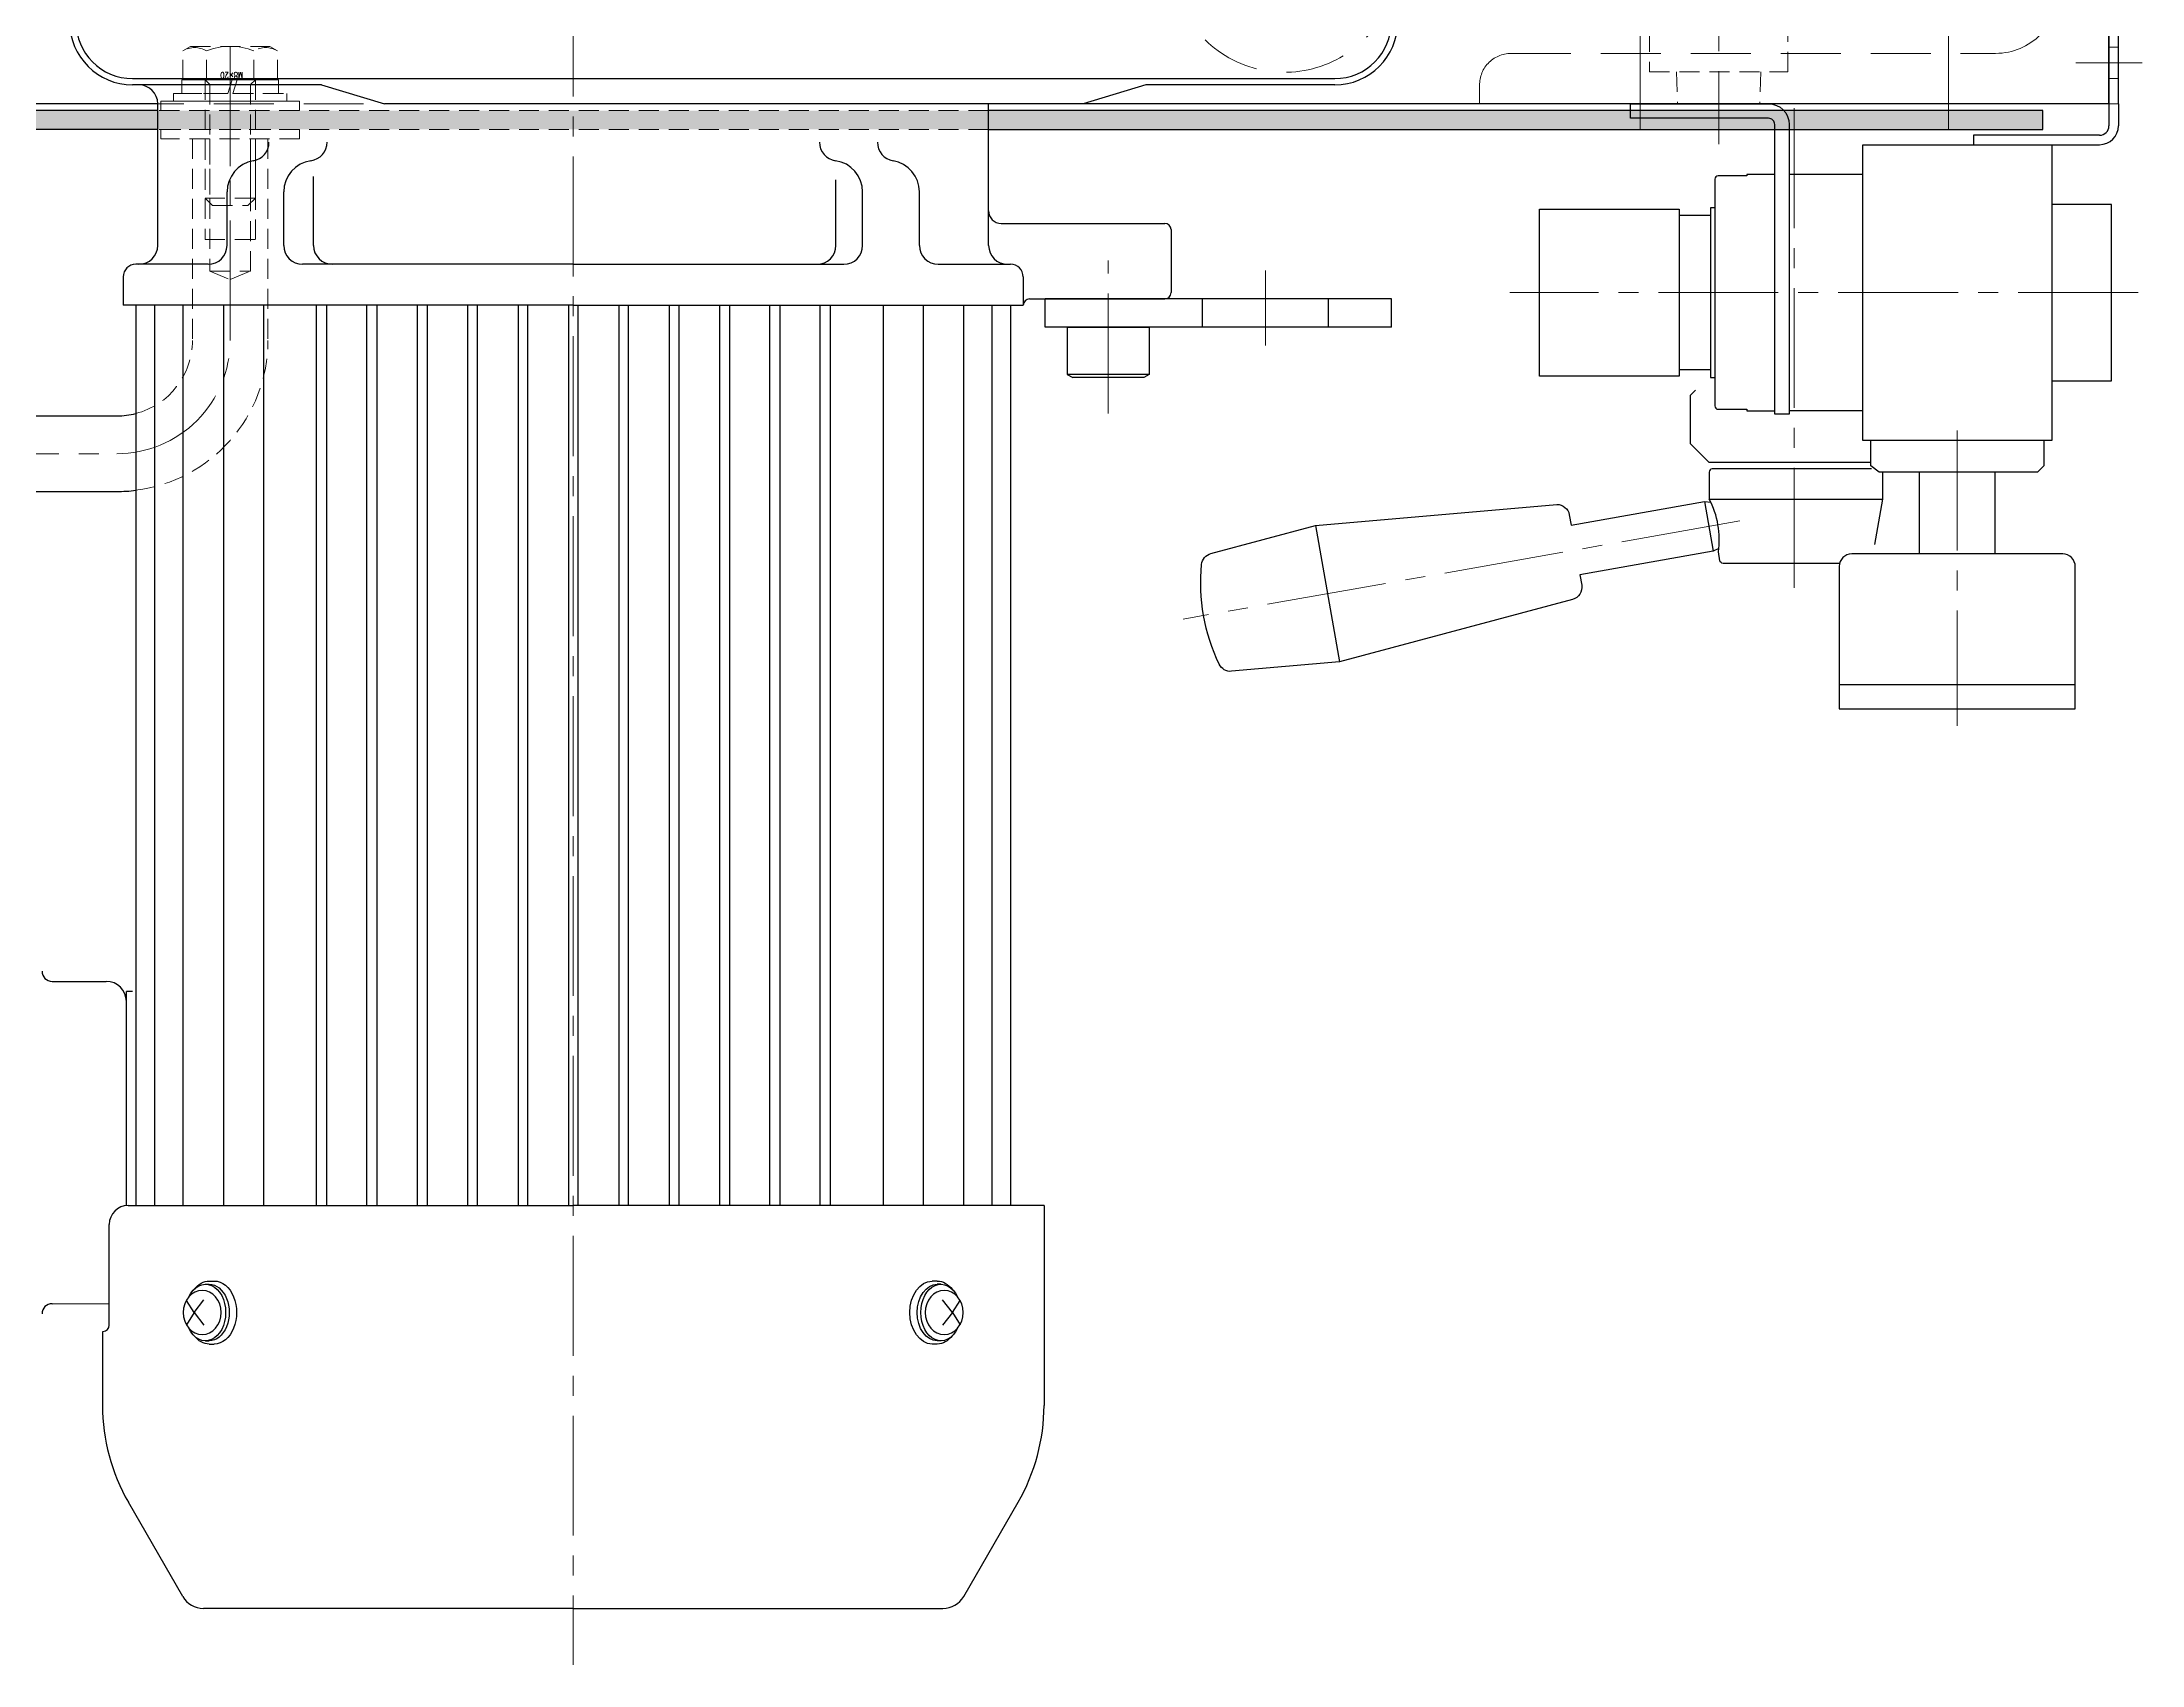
# Model space of a CAD drawing. Header units: millimetres. Extents: x 0 to 51411, y 0 to 16902.
# Drawn here: x 1967.3 to 2300.9, y 12952.9 to 13210.7 of the extents above; entities that cross this region are included whole.
import ezdxf

# ---------------------------------------------------------------- set-up
doc = ezdxf.new("R2010")
doc.units = ezdxf.units.MM
doc.linetypes.add('CENTER2', pattern=[28.575, 19.05, -3.175, 3.175, -3.175])
doc.linetypes.add('HIDDEN2', pattern=[4.7625, 3.175, -1.5875])
for name, color, linetype, lineweight in [('01_外形線', 7, 'Continuous', 25), ('03_かくれ線', 6, 'HIDDEN2', 13), ('04_中心線', 1, 'CENTER2', 9)]:
    doc.layers.add(name, color=color, linetype=linetype, lineweight=lineweight)
doc.layers.add('10_補助線', color=8, linetype='Continuous', lineweight=13, plot=False)
doc.styles.add('寸法用', font='simplex.shx', dxfattribs={"width": 0.8, "bigfont": '@extfont2.shx'})

# ---------------------------------------------------------------- blocks, each defined once
blk = doc.blocks.new('ZU_SYM__USERS_HOME_SYMBOL_POO_SYM_B20_-1')
at = {"linetype": 'Continuous', "lineweight": 25}
for p, q in [((-7.499999, 6.5), (-7.999999, 5.633876)), ((-7.999999, 5.633876), (-7.999999, -5.63407)), ((0, 6.5), (-7.499999, 6.5)), ((-7.499999, 6.5), (-7.499999, -6.5)), ((0, -6.5), (0, 6.5)), ((-7.499998, -6.499999), (-7.999999, -5.63407)), ((0, -6.5), (-7.499998, -6.5))]:
    blk.add_line(p, q, dxfattribs=at)
blk.add_point((0, 0), dxfattribs=at)

msp = doc.modelspace()

# ---------------------------------------------------------------- hatches: boundary and pattern name
at = {"layer": '01_外形線', "transparency": 33554483}
h = msp.add_hatch(color=256, dxfattribs=at)
h.dxf.hatch_style = 1
h.paths.add_polyline_path([(1985.697, 13199.825), (1985.697, 13196.825), (1869.697, 13196.825), (1869.697, 13199.825)])
h.paths.add_polyline_path([(1721.697, 13199.825), (1721.697, 13196.825), (1547.197, 13196.825), (1547.197, 13199.825)])
h = msp.add_hatch(color=256, dxfattribs=at)
h.dxf.hatch_style = 1
h.paths.add_polyline_path([(2285.197, 13196.825), (2285.197, 13199.825), (2117.697, 13199.825), (2117.697, 13196.825)])
at = {"layer": '03_かくれ線', "transparency": 33554495}
h = msp.add_hatch(color=256, dxfattribs=at)
h.dxf.hatch_style = 1
h.paths.add_polyline_path([(2117.697, 13196.825), (2117.697, 13199.825), (1985.697, 13199.825), (1985.697, 13196.825)])

# ---------------------------------------------------------------- linework, layer by layer
at = {"layer": '01_外形線'}
for p, q in [((2295.697, 13300.911), (2295.697, 13200.911)), ((2295.697, 13240.911), (2295.697, 13200.911)), ((2295.697, 13200.911), (2295.697, 13217.411)), ((2297.197, 13200.911), (2297.197, 13217.411)), ((1981.697, 13204.911), (2172.697, 13204.911)), ((2011.697, 13203.911), (1981.697, 13203.911)), ((2011.697, 13203.911), (2021.697, 13200.911)), ((2142.697, 13203.911), (2132.697, 13200.911)), ((2172.697, 13203.911), (2142.697, 13203.911)), ((1985.697, 13200.911), (1361.697, 13200.911)), ((1985.697, 13199.825), (1869.697, 13199.825)), ((1985.697, 13178.411), (1985.697, 13200.911)), ((2132.697, 13200.911), (2021.697, 13200.911)), ((2117.697, 13178.411), (2117.697, 13200.911)), ((2295.697, 13200.911), (2132.697, 13200.911)), ((2295.697, 13200.911), (2195.697, 13200.911)), ((2295.697, 13200.911), (2295.697, 13197.411)), ((2297.197, 13200.911), (2297.197, 13197.411)), ((1985.697, 13196.825), (1869.697, 13196.825)), ((2294.197, 13195.911), (2274.197, 13195.911)), ((2274.197, 13195.911), (2274.197, 13194.411)), ((2274.197, 13194.411), (2294.197, 13194.411)), ((2010.431, 13178.411), (2010.431, 13189.344)), ((2256.597, 13189.661), (2244.897, 13189.661)), ((1996.697, 13178.411), (1996.697, 13186.911)), ((2005.71, 13178.411), (2005.71, 13186.911)), ((2093.445, 13178.411), (2093.445, 13188.816)), ((2097.684, 13178.411), (2097.684, 13186.911)), ((2106.697, 13178.411), (2106.697, 13186.911)), ((2232.397, 13183.161), (2227.397, 13183.161)), ((2119.697, 13181.911), (2145.697, 13181.911)), ((2146.697, 13180.911), (2146.697, 13170.911)), ((1980.197, 13173.411), (1980.197, 13168.911)), ((1993.697, 13175.411), (1982.197, 13175.411)), ((2051.697, 13175.411), (2008.71, 13175.411)), ((2051.697, 13175.411), (2094.684, 13175.411)), ((2109.697, 13175.411), (2121.197, 13175.411)), ((2123.197, 13173.411), (2123.197, 13168.911)), ((2124.197, 13169.911), (2145.697, 13169.911)), ((2181.697, 13169.911), (2126.697, 13169.911)), ((2126.697, 13165.411), (2126.697, 13169.911)), ((2151.697, 13165.411), (2151.697, 13169.911)), ((2171.697, 13165.411), (2171.697, 13169.911)), ((2181.697, 13165.411), (2181.697, 13169.911)), ((2051.697, 13168.911), (1980.197, 13168.911)), ((2051.697, 13168.911), (1981.697, 13168.911)), ((1982.197, 13168.911), (1982.197, 13025.911)), ((1985.197, 13168.911), (1985.197, 13025.911)), ((1989.697, 13168.911), (1989.697, 13025.911)), ((1996.111, 13168.911), (1996.111, 13025.911)), ((2002.475, 13168.911), (2002.475, 13025.911)), ((2010.848, 13168.911), (2010.848, 13025.911)), ((2012.496, 13168.911), (2012.496, 13025.911)), ((2018.854, 13168.911), (2018.854, 13025.911)), ((2020.487, 13168.911), (2020.487, 13025.911)), ((2026.882, 13168.911), (2026.882, 13025.911)), ((2028.475, 13168.911), (2028.475, 13025.911)), ((2034.917, 13168.911), (2034.917, 13025.911)), ((2036.454, 13168.911), (2036.454, 13025.911)), ((2042.949, 13168.911), (2042.949, 13025.911)), ((2044.434, 13168.911), (2044.434, 13025.911)), ((2050.967, 13168.911), (2050.967, 13025.911)), ((2051.697, 13168.911), (2123.197, 13168.911)), ((2051.697, 13168.911), (2123.197, 13168.911)), ((2052.427, 13168.911), (2052.427, 13025.911)), ((2058.96, 13168.911), (2058.96, 13025.911)), ((2060.445, 13168.911), (2060.445, 13025.911)), ((2066.94, 13168.911), (2066.94, 13025.911)), ((2068.477, 13168.911), (2068.477, 13025.911)), ((2074.919, 13168.911), (2074.919, 13025.911)), ((2076.511, 13168.911), (2076.511, 13025.911)), ((2082.907, 13168.911), (2082.907, 13025.911)), ((2084.54, 13168.911), (2084.54, 13025.911)), ((2090.897, 13168.911), (2090.897, 13025.911)), ((2092.546, 13168.911), (2092.546, 13025.911)), ((2100.919, 13168.911), (2100.919, 13025.911)), ((2107.283, 13168.911), (2107.283, 13025.911)), ((2113.697, 13168.911), (2113.697, 13025.911)), ((2118.197, 13168.911), (2118.197, 13025.911)), ((2121.197, 13168.911), (2121.197, 13025.911)), ((2181.697, 13165.411), (2126.697, 13165.411)), ((2232.397, 13158.661), (2227.397, 13158.661)), ((1865.197, 13151.325), (1979.197, 13151.325)), ((2256.597, 13152.161), (2244.897, 13152.161)), ((1865.197, 13139.325), (1979.197, 13139.325)), ((2231.416, 13137.711), (2232.805, 13129.832)), ((2232.197, 13138.125), (2259.697, 13138.125)), ((2169.635, 13133.925), (2173.455, 13112.259)), ((2290.347, 13108.611), (2252.847, 13108.611)), ((1968.897, 13061.511), (1977.497, 13061.511)), ((1981.697, 13059.911), (1980.697, 13059.911)), ((1980.697, 13025.911), (1980.697, 13059.911)), ((1980.979, 13025.911), (2051.697, 13025.911)), ((2126.497, 13025.911), (2051.697, 13025.911)), ((2126.497, 13025.911), (2126.497, 12994.164)), ((1977.979, 13006.911), (1977.979, 13022.911)), ((1993.29, 13013.411), (1993.855, 13013.411)), ((1993.855, 13013.911), (1994.672, 13013.911)), ((2109.538, 13013.911), (2108.722, 13013.911)), ((2110.104, 13013.411), (2109.538, 13013.411)), ((1968.897, 13010.311), (1977.979, 13010.347)), ((1991.451, 13008.911), (1990.241, 13010.84)), ((1991.451, 13008.911), (1993.025, 13010.911)), ((2111.942, 13008.911), (2110.369, 13010.911)), ((2111.942, 13008.911), (2113.153, 13010.84)), ((1976.897, 13005.911), (1976.897, 12994.164)), ((1991.451, 13008.911), (1990.241, 13006.982)), ((1991.451, 13008.911), (1993.025, 13006.911)), ((2111.942, 13008.911), (2110.369, 13006.911)), ((2111.942, 13008.911), (2113.153, 13006.982)), ((1993.29, 13004.411), (1993.855, 13004.411)), ((1993.855, 13003.911), (1994.672, 13003.911)), ((2109.538, 13003.911), (2108.722, 13003.911)), ((2110.104, 13004.411), (2109.538, 13004.411)), ((1989.656, 12963.811), (1981.023, 12978.764)), ((2113.737, 12963.811), (2122.37, 12978.764)), ((2051.697, 12961.911), (1992.947, 12961.911)), ((2051.697, 12961.911), (2110.446, 12961.911))]:
    msp.add_line(p, q, dxfattribs=at)
for points in [[(2117.697, 13196.825), (2285.197, 13196.825), (2285.197, 13199.825), (2117.697, 13199.825)], [(2244.897, 13197.611), (2244.897, 13151.611), (2242.597, 13151.611), (2242.597, 13197.611)], [(2286.597, 13194.411), (2286.597, 13147.411), (2256.597, 13147.411), (2256.597, 13194.411), (2286.597, 13194.411)], [(2227.397, 13184.161), (2227.397, 13157.661), (2205.197, 13157.661), (2205.197, 13184.161), (2227.397, 13184.161)], [(2233.097, 13184.369), (2232.397, 13184.369), (2232.397, 13157.452), (2233.097, 13157.452)], [(2286.597, 13156.911), (2296.097, 13156.911), (2296.097, 13184.911), (2286.597, 13184.911)], [(2257.847, 13143.911), (2232.197, 13143.911), (2229.197, 13146.911), (2229.197, 13154.599), (2230.009, 13155.41)], [(2285.347, 13147.411), (2285.347, 13143.411), (2284.347, 13142.411), (2259.197, 13142.411), (2257.847, 13143.411), (2257.847, 13147.411)], [(2259.697, 13142.411), (2259.697, 13138.125), (2258.47, 13130.911)], [(2265.597, 13129.411), (2265.597, 13142.411)], [(2277.597, 13129.411), (2277.597, 13142.411)]]:
    msp.add_lwpolyline(points, dxfattribs=at)
for points in [[(2242.597, 13197.611, 0.4142136), (2241.597, 13198.611), (2219.697, 13198.611), (2219.697, 13200.911), (2241.597, 13200.911, -0.4142135), (2244.897, 13197.611)], [(2242.597, 13189.661), (2238.18, 13189.661), (2238.18, 13189.447), (2233.597, 13189.447, 0.4142136), (2233.097, 13188.947), (2233.097, 13152.916, 0.4362377), (2233.597, 13152.375), (2238.18, 13152.375), (2238.18, 13152.161), (2242.597, 13152.161)], [(2257.981, 13142.911), (2232.641, 13142.911, 0.3774655), (2232.197, 13142.411), (2232.197, 13138.125)], [(2233.705, 13130.255), (2232.805, 13129.832), (2211.632, 13126.099), (2211.922, 13124.456, -0.388871), (2210.47, 13122.177), (2173.455, 13112.259), (2156.306, 13110.759, -0.3126036), (2154.327, 13111.889, -0.1365581), (2151.534, 13127.731, -0.31266), (2153.007, 13129.469), (2169.635, 13133.925), (2207.984, 13137.272, -0.3639596), (2209.953, 13135.62), (2210.243, 13133.977), (2231.416, 13137.711), (2232.449, 13137.618)], [(2252.91, 13127.911), (2234.38, 13127.911, -0.3639669), (2233.888, 13128.324), (2233.64, 13129.725)], [(2290.347, 13104.811), (2290.347, 13127.411, 0.4142136), (2288.347, 13129.411), (2254.847, 13129.411, 0.4142135), (2252.847, 13127.411), (2252.847, 13104.811), (2290.347, 13104.811)]]:
    msp.add_lwpolyline(points, format="xyb", dxfattribs=at)
for centre, radius, start, end in [((1981.697, 13213.911), 10, 180, 270), ((1981.697, 13213.911), 9, 180, 270), ((2172.697, 13213.911), 10, 270, 0), ((2172.697, 13213.911), 9, 270, 0), ((1982.697, 13200.911), 3, 0, 90), ((2294.197, 13197.411), 1.5, 270, 0), ((2294.197, 13197.411), 3, 270, 0), ((2000.361, 13194.798), 3, 279.61478, 0), ((2009.584, 13194.831), 3, 278.08599, 0), ((2093.809, 13194.831), 3, 180, 261.91401), ((2103.033, 13194.798), 3, 180, 260.38522), ((2001.697, 13186.911), 5, 99.61478, 180), ((2010.71, 13186.911), 5, 98.08599, 180), ((2092.684, 13186.911), 5, 0, 81.91401), ((2101.697, 13186.911), 5, 0, 80.38522), ((2119.697, 13183.911), 2, 180, 270), ((2145.697, 13180.911), 1, 0, 90), ((1982.697, 13178.411), 3, 270, 0), ((1993.697, 13178.411), 3, 270, 0), ((2008.71, 13178.411), 3, 180, 270), ((2013.431, 13178.411), 3, 180, 270), ((2090.445, 13178.411), 3, 270, 0), ((2094.684, 13178.411), 3, 270, 0), ((2109.697, 13178.411), 3, 180, 270), ((2120.697, 13178.411), 3, 180, 270), ((1982.197, 13173.411), 2, 90, 180), ((2121.197, 13173.411), 2, 0, 90), ((2124.197, 13168.911), 1, 90, 180), ((2145.697, 13170.911), 1, 270, 0), ((1979.197, 13163.325), 12, 270, 284.47751), ((1979.197, 13163.325), 24, 270, 277.18076), ((2219.896, 13131.687), 13.883, 351.88528, 27.62506), ((1968.897, 13063.111), 1.6, 180.00628, 269.99372), ((1977.497, 13058.311), 3.2, 0, 90), ((1980.979, 13022.911), 3, 90, 180), ((1968.897, 13008.711), 1.6, 90.00034, 179.99966), ((1976.979, 13006.911), 1, 270, 0), ((2007.697, 12994.164), 30.8, 180, 210), ((2095.697, 12994.164), 30.8, 330, 0), ((1992.947, 12965.711), 3.8, 210, 270), ((2110.446, 12965.711), 3.8, 270, 330)]:
    msp.add_arc(centre, radius, start, end, dxfattribs=at)
at = {"layer": '01_外形線', "extrusion": (0, 0, -1)}
for centre in [(1992.753, 13008.911), (2110.64, 13008.911)]:
    msp.add_ellipse(centre, major_axis=(0, 3.5), ratio=0.860398, dxfattribs=at)
for centre, major_axis, start_param, end_param in [((1993.29, 13008.911), (0, 4.5), 5.3002993, 10.407664), ((1993.855, 13008.911), (0, 5), 5.5439135, 6.2831853), ((1993.855, 13008.911), (0, 4.5), 0, 3.1415927), ((1994.672, 13008.911), (0, 5), 0, 3.1415927), ((2108.722, 13008.911), (0, 5), 3.1415927, 6.2831853), ((2109.538, 13008.911), (0, 4.5), 3.1415927, 6.2831853), ((2110.104, 13008.911), (0, 4.5), 2.1587067, 7.2660713), ((2109.538, 13008.911), (0, 5), 0, 0.7392718), ((1993.855, 13008.911), (0, 5), 3.1415927, 3.8808645), ((2109.538, 13008.911), (0, 5), 2.4023208, 3.1415927)]:
    msp.add_ellipse(centre, major_axis=major_axis, ratio=0.707107, start_param=start_param, end_param=end_param, dxfattribs=at)
at = {"layer": '03_かくれ線'}
for p, q in [((2297.197, 13209.911), (2295.697, 13209.911)), ((2226.994, 13205.967), (2227.152, 13200.911)), ((2240.4, 13205.967), (2240.242, 13200.916)), ((2297.197, 13204.911), (2295.697, 13204.911)), ((2117.697, 13199.825), (1985.697, 13199.825)), ((2117.697, 13196.825), (1985.697, 13196.825)), ((1991.197, 13195.325), (1991.197, 13163.325)), ((2003.197, 13195.325), (2003.197, 13163.325))]:
    msp.add_line(p, q, dxfattribs=at)
at = {"layer": '03_かくれ線', "ltscale": 3}
for p, q in [((2200.697, 13208.911), (2277.697, 13208.911)), ((2195.697, 13200.911), (2195.697, 13203.911)), ((2132.697, 13200.911), (1985.697, 13200.911))]:
    msp.add_line(p, q, dxfattribs=at)
at = {"layer": '03_かくれ線'}
for points in [[(2222.697, 13259.967), (2222.697, 13205.967), (2244.667, 13205.967), (2244.667, 13259.967)], [(1986.197, 13201.325), (2008.197, 13201.325), (2008.197, 13199.825), (1986.197, 13199.825)], [(2006.197, 13201.325), (1988.197, 13201.325), (1988.197, 13202.525), (2006.197, 13202.525)], [(1986.197, 13196.825), (2008.197, 13196.825), (2008.197, 13195.325), (1986.197, 13195.325)]]:
    msp.add_lwpolyline(points, close=True, dxfattribs=at)
for points in [[(1989.691, 13209.329), (1990.897, 13210.025)], [(1989.691, 13204.725), (1989.691, 13209.329)], [(1990.897, 13210.025), (2003.497, 13210.025)], [(1993.444, 13204.725), (1993.444, 13209.329)], [(2000.95, 13204.725), (2000.95, 13209.329)], [(2004.702, 13209.329), (2003.497, 13210.025)], [(2004.702, 13204.725), (2004.702, 13209.329)], [(1989.497, 13204.725), (1997.525, 13204.725)], [(1989.497, 13202.525), (1989.497, 13204.725)], [(2004.702, 13204.725), (1989.691, 13204.725)], [(1989.691, 13204.725), (2004.702, 13204.725)], [(1993.197, 13204.725), (1993.197, 13185.925)], [(1993.947, 13203.975), (1993.197, 13204.725)], [(2001.197, 13203.975), (1993.197, 13203.975)], [(1993.947, 13203.975), (1993.947, 13185.175)], [(1996.797, 13202.525), (1997.525, 13204.725)], [(1997.597, 13202.525), (1998.325, 13204.725)], [(1998.325, 13204.725), (2004.897, 13204.725)], [(2000.447, 13203.975), (2001.197, 13204.725)], [(2000.447, 13203.975), (2000.447, 13185.175)], [(2001.197, 13204.725), (2001.197, 13185.925)], [(2004.897, 13204.725), (2004.897, 13202.525)], [(1989.497, 13202.525), (1996.797, 13202.525)], [(1997.597, 13202.525), (2004.897, 13202.525)], [(1993.197, 13195.325), (1993.197, 13179.325), (2001.197, 13179.325), (2001.197, 13195.325)], [(1993.947, 13195.325), (1993.947, 13174.325), (2000.447, 13174.325), (2000.447, 13195.325)], [(1993.197, 13185.925), (2001.197, 13185.925)], [(1993.197, 13185.925), (1994.397, 13184.725)], [(2001.197, 13185.925), (1999.997, 13184.725)], [(1994.397, 13184.725), (1999.997, 13184.725)], [(1993.947, 13174.325), (1997.197, 13172.979), (2000.447, 13174.325)]]:
    msp.add_lwpolyline(points, dxfattribs=at)
for points in [[(1989.691, 13209.329, -0.2679491), (1993.444, 13209.329)], [(1993.444, 13209.329, -0.1854692), (2000.95, 13209.329)], [(2000.95, 13209.329, -0.2679491), (2004.702, 13209.329)]]:
    msp.add_lwpolyline(points, format="xyb", dxfattribs=at)
at = {"layer": '03_かくれ線', "ltscale": 3}
for centre, radius, start, end in [((2164.697, 13223.911), 18, 180, 319.05706), ((2277.697, 13218.911), 10, 270, 0), ((2200.697, 13203.911), 5, 90, 184.03841)]:
    msp.add_arc(centre, radius, start, end, dxfattribs=at)
at = {"layer": '03_かくれ線'}
for radius, start in [(24, 277.12502), (12, 284.47751)]:
    msp.add_arc((1979.197, 13163.325), radius, start, 0, dxfattribs=at)
at = {"layer": '04_中心線'}
for p, q in [((2233.697, 13263.233), (2233.697, 13194.484)), ((2051.697, 13221.122), (2051.697, 12952.926)), ((2221.197, 13212.878), (2221.197, 13196.835)), ((2270.197, 13212.878), (2270.197, 13196.835)), ((2300.947, 13207.411), (2290.447, 13207.411)), ((2245.697, 13124.018), (2245.697, 13200.911)), ((2136.697, 13151.718), (2136.697, 13176.002)), ((2161.697, 13162.531), (2161.697, 13174.431)), ((2300.314, 13170.911), (2200.511, 13170.911)), ((2271.597, 13149.002), (2271.597, 13102.096)), ((2237.061, 13134.644), (2148.586, 13119.044))]:
    msp.add_line(p, q, dxfattribs=at)
msp.add_lwpolyline([(1997.197, 13210.025), (1997.197, 13184.725)], dxfattribs=at)
msp.add_lwpolyline([(1847.197, 13198.325), (1847.197, 13163.325, 0.4142136), (1865.197, 13145.325), (1979.197, 13145.325, 0.4142136), (1997.197, 13163.325), (1997.197, 13198.325)], format="xyb", dxfattribs=at)
at = {"layer": '10_補助線'}
msp.add_line((2297.197, 13200.911), (2295.697, 13200.911), dxfattribs=at)

# ---------------------------------------------------------------- block references
at = {"layer": '01_外形線', "xscale": -1, "rotation": 270}
msp.add_blockref('ZU_SYM__USERS_HOME_SYMBOL_POO_SYM_B20_-1', (2136.697, 13165.411), dxfattribs=at)

# ---------------------------------------------------------------- texts
at = {"layer": '03_かくれ線', "style": '寸法用', "width": 0.8}
msp.add_text('M8×20', height=1, rotation=180, dxfattribs=at).set_placement((1999.26, 13205.925))

doc.saveas('drawing.dxf')
